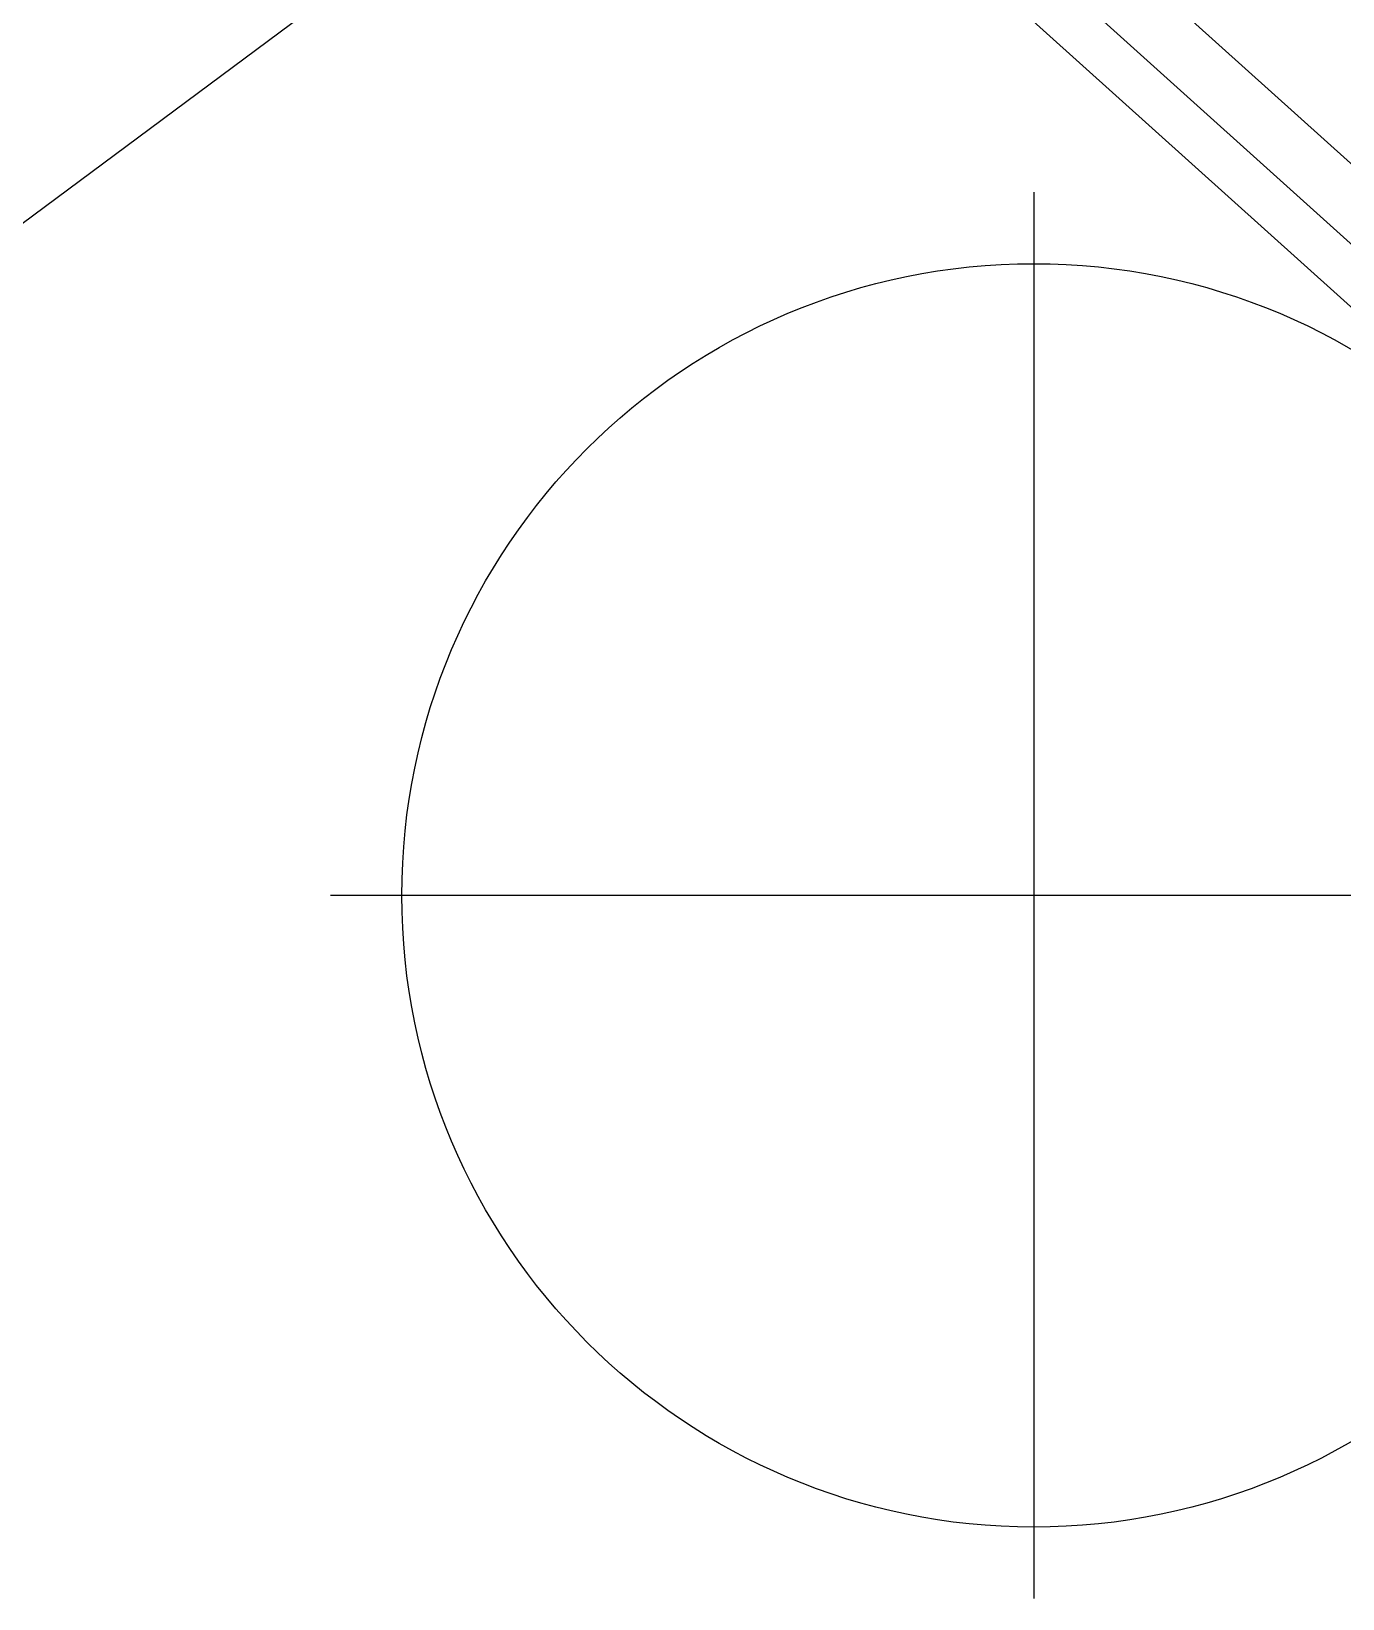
# Model space of a CAD drawing. Header units: millimetres. Extents: x -139278 to 641613, y -260926 to 217780.
# Drawn here: x 133987 to 139487, y -80985 to -74411 of the extents above; entities that cross this region are included whole.
import ezdxf

# ---------------------------------------------------------------- set-up
doc = ezdxf.new("R2010")
doc.units = ezdxf.units.MM
doc.layers.add('70_T-Mobile', color=220, linetype='Continuous', lineweight=25)

msp = doc.modelspace()

# ---------------------------------------------------------------- linework, layer by layer
for p, q in [((137347.919, -72692.509), (132320.756, -76425.738)), ((142285.472, -77454.992), (137279.329, -72946.882)), ((142118.178, -77640.768), (137029.329, -73058.18))]:
    msp.add_line(p, q)
at = {"ltscale": 6}
for p, q in [((138191.192, -75085.068), (138191.192, -80985.068)), ((141141.192, -78035.068), (135241.192, -78035.068))]:
    msp.add_line(p, q, dxfattribs=at)
msp.add_circle((138191.192, -78035.068), 2650)
at = {"layer": '70_T-Mobile'}
msp.add_line((141905.503, -77714.348), (135480.983, -71928.968), dxfattribs=at)

doc.saveas('drawing.dxf')
